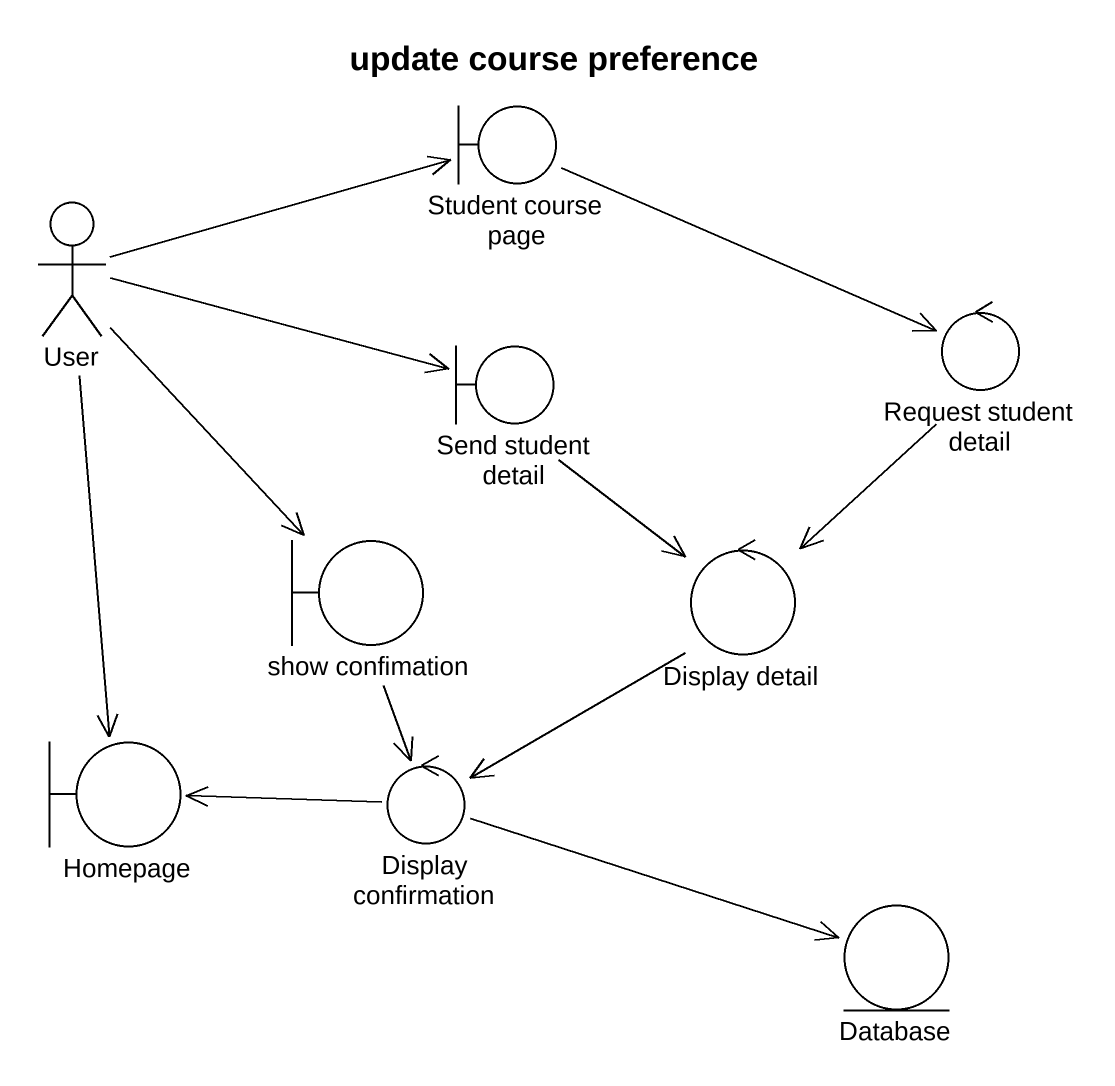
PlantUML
@startuml
title update course preference
boundary "Student course page" as Student_course_page
actor User
control "Request student detail" as Request_student_detail
boundary "Send student detail" as Send_student_detail
boundary "show confimation" as show_confimation
control "Display detail" as Display_detail
boundary Homepage
control "Display confirmation" as Display_confirmation
entity "Database" as Database_
Student_course_page -right-> Request_student_detail
User -right-> Student_course_page
User -right-> Send_student_detail
User --> show_confimation
User --> Homepage
Request_student_detail --> Display_detail
Send_student_detail --> Display_detail
show_confimation --> Display_confirmation
Display_detail --> Display_confirmation
Display_confirmation -left-> Homepage
Display_confirmation -right-> Database_
@enduml
